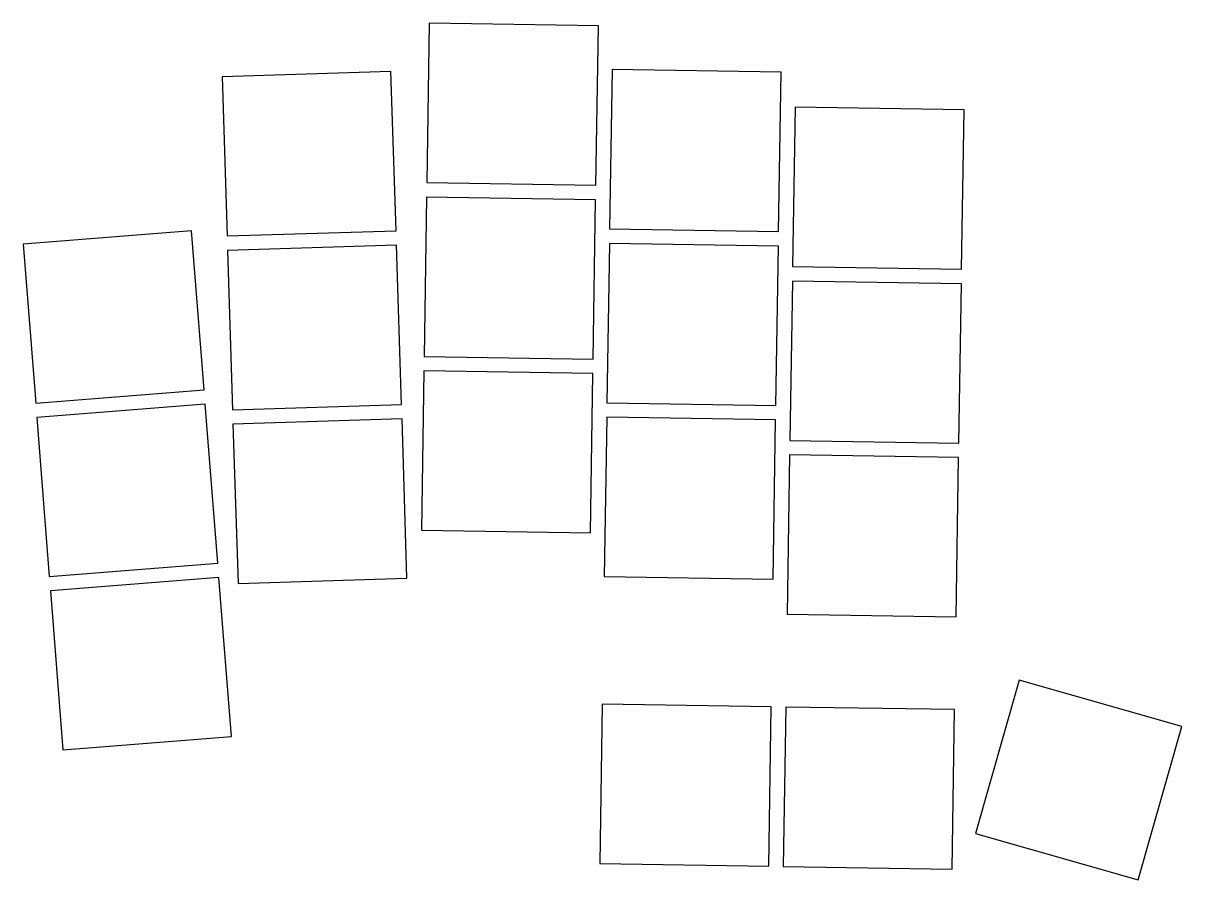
# Model space of a CAD drawing. Header units: millimetres. Extents: x 158 to 278, y -187 to -99.
import ezdxf

# ---------------------------------------------------------------- set-up
doc = ezdxf.new("R2010")
doc.units = ezdxf.units.MM

msp = doc.modelspace()

# ---------------------------------------------------------------- linework, layer by layer
for p, q in [((199.86, -98.7), (199.6, -115.2)), ((217.36, -98.98), (199.86, -98.7)), ((217.1, -115.47), (217.36, -98.98)), ((195.89, -103.69), (178.4, -104.24)), ((178.4, -104.24), (178.92, -120.73)), ((196.41, -120.18), (195.89, -103.69)), ((218.79, -103.5), (218.53, -120)), ((236.29, -103.77), (218.79, -103.5)), ((236.03, -120.27), (236.29, -103.77)), ((237.73, -107.4), (237.47, -123.89)), ((255.23, -107.67), (237.73, -107.4)), ((254.97, -124.17), (255.23, -107.67)), ((199.6, -115.2), (217.1, -115.47)), ((199.58, -116.7), (199.32, -133.2)), ((217.08, -116.97), (199.58, -116.7)), ((216.82, -133.47), (217.08, -116.97)), ((175.25, -120.2), (157.81, -121.57)), ((176.55, -136.65), (175.25, -120.2)), ((178.92, -120.73), (196.41, -120.18)), ((218.53, -120), (236.03, -120.27)), ((157.81, -121.57), (159.1, -138.02)), ((196.46, -121.68), (178.97, -122.23)), ((178.97, -122.23), (179.49, -138.72)), ((196.98, -138.17), (196.46, -121.68)), ((218.51, -121.5), (218.25, -137.99)), ((236.01, -121.77), (218.51, -121.5)), ((235.75, -138.27), (236.01, -121.77)), ((237.47, -123.89), (254.97, -124.17)), ((237.45, -125.39), (237.19, -141.89)), ((254.95, -125.67), (237.45, -125.39)), ((254.69, -142.17), (254.95, -125.67)), ((199.32, -133.2), (216.82, -133.47)), ((199.3, -134.7), (199.04, -151.19)), ((216.8, -134.97), (199.3, -134.7)), ((216.54, -151.47), (216.8, -134.97)), ((159.1, -138.02), (176.55, -136.65)), ((176.66, -138.14), (159.22, -139.52)), ((177.96, -154.59), (176.66, -138.14)), ((179.49, -138.72), (196.98, -138.17)), ((218.25, -137.99), (235.75, -138.27)), ((159.22, -139.52), (160.51, -155.97)), ((197.03, -139.67), (179.53, -140.22)), ((179.53, -140.22), (180.05, -156.71)), ((197.54, -156.16), (197.03, -139.67)), ((218.23, -139.49), (217.97, -155.99)), ((235.72, -139.77), (218.23, -139.49)), ((235.46, -156.27), (235.72, -139.77)), ((237.19, -141.89), (254.69, -142.17)), ((237.17, -143.39), (236.91, -159.89)), ((254.66, -143.67), (237.17, -143.39)), ((254.4, -160.16), (254.66, -143.67)), ((199.04, -151.19), (216.54, -151.47)), ((160.51, -155.97), (177.96, -154.59)), ((178.08, -156.09), (160.63, -157.46)), ((179.37, -172.54), (178.08, -156.09)), ((180.05, -156.71), (197.54, -156.16)), ((217.97, -155.99), (235.46, -156.27)), ((160.63, -157.46), (161.92, -173.91)), ((236.91, -159.89), (254.4, -160.16)), ((260.95, -166.71), (256.42, -182.58)), ((277.78, -171.51), (260.95, -166.71)), ((217.76, -169.19), (217.5, -185.69)), ((235.26, -169.47), (217.76, -169.19)), ((235, -185.96), (235.26, -169.47)), ((236.76, -169.49), (236.5, -185.99)), ((254.25, -169.76), (236.76, -169.49)), ((254, -186.26), (254.25, -169.76)), ((273.26, -187.38), (277.78, -171.51)), ((161.92, -173.91), (179.37, -172.54)), ((256.42, -182.58), (273.26, -187.38)), ((217.5, -185.69), (235, -185.96)), ((236.5, -185.99), (254, -186.26))]:
    msp.add_line(p, q)

doc.saveas('drawing.dxf')
